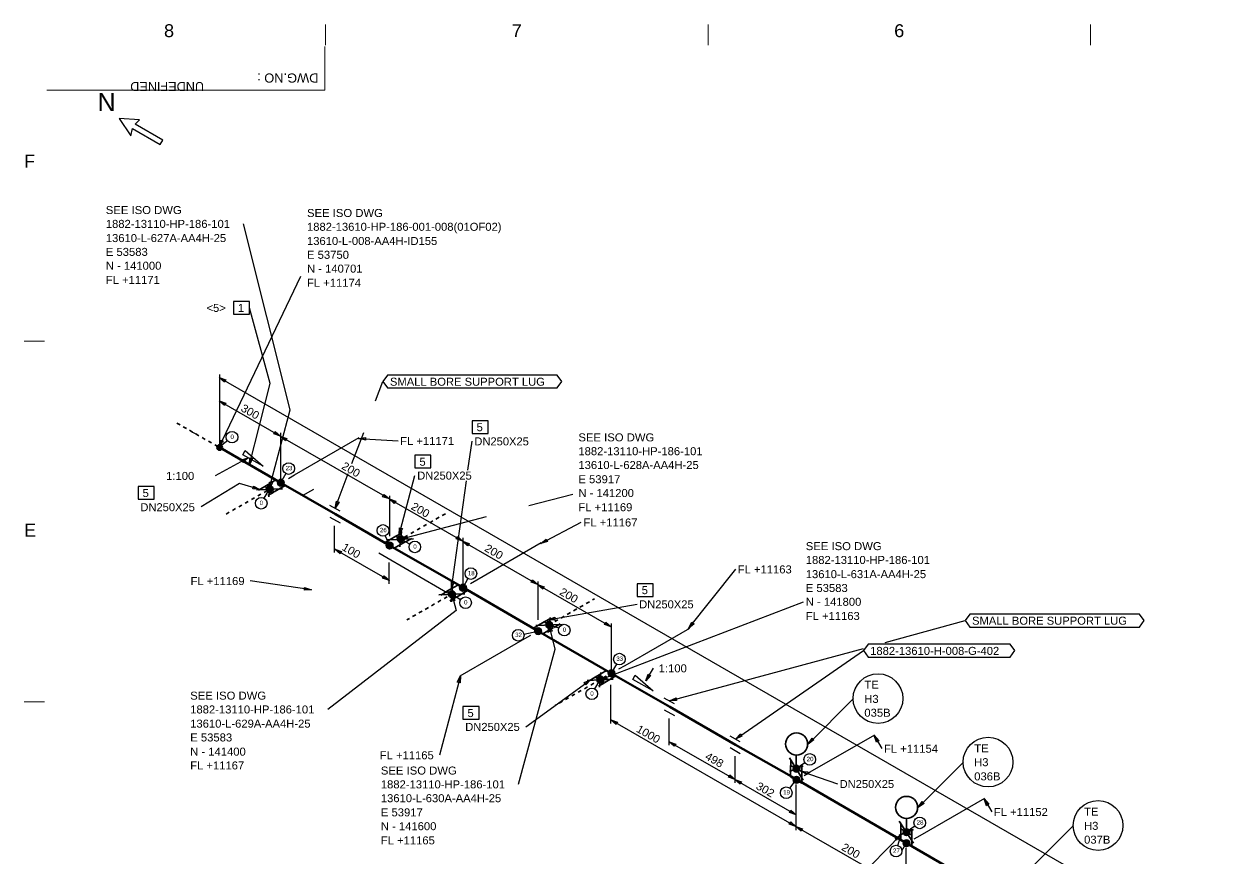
# Model space of a CAD drawing. Header units: inches. Extents: x 18 to 823, y 11 to 584.
# Drawn here: x 18.8 to 349.5, y 353.4 to 582.9 of the extents above; entities that cross this region are included whole.
import ezdxf
from ezdxf.enums import TextEntityAlignment as Align

# ---------------------------------------------------------------- set-up
doc = ezdxf.new("R2010")
doc.units = ezdxf.units.IN
doc.header["$MEASUREMENT"] = 0
for name, color, linetype in [('AD1', 7, 'Continuous'), ('AD2', 7, 'Continuous'), ('BG 0 -1', 7, 'Continuous'), ('DIMLINES', 7, 'Continuous'), ('DIMTEXT', 7, 'Continuous'), ('FITTINGS', 7, 'Continuous'), ('FRAME', 7, 'Continuous'), ('ISOTEXT', 7, 'Continuous'), ('PIPE', 7, 'Continuous'), ('WELDS', 7, 'Continuous')]:
    doc.layers.add(name, color=color, linetype=linetype)
doc.styles.add('Arial', font='arial.ttf')

msp = doc.modelspace()

# ---------------------------------------------------------------- linework, layer by layer
at = {"layer": 'AD1', "color": 4, "linetype": 'Continuous', "lineweight": 30}
for p, q in [((72.44, 485.72), (74.28, 485.08)), ((73.88, 484.44), (72.44, 485.72)), ((72.44, 479.32), (74.28, 478.68)), ((73.88, 478.04), (72.44, 479.32)), ((89.24, 469.64), (91.08, 469)), ((90.68, 468.36), (89.24, 469.64)), ((119.16, 452.36), (121, 451.72)), ((120.6, 451.08), (119.16, 452.36)), ((139.32, 440.76), (141.16, 440.12)), ((140.76, 439.48), (139.32, 440.76)), ((104.28, 438.6), (106.12, 437.96)), ((105.72, 437.32), (104.28, 438.6)), ((159.96, 428.84), (161.8, 428.2)), ((161.4, 427.56), (159.96, 428.84)), ((180.12, 391.64), (181.96, 391)), ((181.56, 390.36), (180.12, 391.64)), ((196.12, 385.64), (197.96, 385)), ((197.56, 384.36), (196.12, 385.64)), ((214.2, 375.24), (216.04, 374.6)), ((215.64, 373.96), (214.2, 375.24)), ((231, 362.36), (232.84, 361.72)), ((232.44, 361.08), (231, 362.36))]:
    msp.add_line(p, q, dxfattribs=at)
at = {"layer": 'AD2', "color": 4, "linetype": 'Continuous', "lineweight": 30}
for p, q in [((89.32, 469.64), (87.48, 470.28)), ((87.88, 470.92), (89.32, 469.64)), ((119.24, 452.36), (117.4, 453)), ((117.8, 453.64), (119.24, 452.36)), ((139.4, 440.76), (137.56, 441.4)), ((137.96, 442.04), (139.4, 440.76)), ((119.24, 429.96), (117.4, 430.6)), ((117.8, 431.24), (119.24, 429.96)), ((158.6, 430.12), (160.04, 428.84)), ((160.04, 428.84), (158.2, 429.48)), ((180.2, 417.24), (178.36, 417.88)), ((178.76, 418.52), (180.2, 417.24)), ((214.28, 375.24), (212.44, 375.88)), ((212.84, 376.52), (214.28, 375.24)), ((231.08, 365.56), (229.24, 366.2)), ((229.64, 366.84), (231.08, 365.56)), ((231, 362.36), (229.16, 363)), ((229.56, 363.64), (231, 362.36))]:
    msp.add_line(p, q, dxfattribs=at)
at = {"layer": 'BG 0 -1', "color": 7, "linetype": 'Continuous', "lineweight": 9}
for p, q in [((101.7, 577.17), (101.7, 582.83)), ((206.83, 577.17), (206.83, 582.83)), ((311.95, 577.17), (311.95, 582.83)), ((101.53, 564.78), (101.53, 576.75)), ((101.53, 564.78), (25.11, 564.78)), ((24.49, 495.71), (18.83, 495.71)), ((24.49, 396.57), (18.83, 396.57))]:
    msp.add_line(p, q, dxfattribs=at)
at = {"layer": 'DIMLINES', "color": 7, "linetype": 'Continuous', "lineweight": 30}
for p, q in [((72.52, 486.6), (72.52, 467.64)), ((74.28, 485.08), (73.88, 484.44)), ((74.28, 478.68), (73.88, 478.04)), ((64.68, 471), (66.28, 470.12)), ((87.48, 470.28), (87.88, 470.92)), ((89.32, 470.52), (89.32, 457.96)), ((91.08, 469), (90.68, 468.36)), ((93.16, 459), (110.92, 469.24)), ((91.48, 458.04), (93.16, 459)), ((95.32, 453.32), (98.44, 455.08)), ((117.4, 453), (117.8, 453.64)), ((119.24, 453.24), (119.24, 442.12)), ((121, 451.72), (120.6, 451.08)), ((104.2, 437.64), (104.2, 445)), ((113.88, 442.6), (112.28, 443.48)), ((137.56, 441.4), (137.96, 442.04)), ((139.4, 441.64), (139.4, 429.08)), ((141.16, 440.12), (140.76, 439.48)), ((143.24, 430.12), (161, 440.36)), ((106.12, 437.96), (105.72, 437.32)), ((116.36, 437.56), (135.24, 426.6)), ((119.16, 429), (119.16, 434.92)), ((117.4, 430.6), (117.8, 431.24)), ((141.56, 429.16), (143.24, 430.12)), ((158.2, 429.48), (158.6, 430.12)), ((160.04, 429.72), (160.04, 419.16)), ((161.8, 428.2), (161.4, 427.56)), ((178.36, 417.88), (178.76, 418.52)), ((180.2, 418.12), (180.2, 405.56)), ((184.04, 406.6), (201.8, 416.84)), ((156.36, 413.88), (138.6, 403.64)), ((158.04, 414.84), (156.36, 413.88)), ((182.36, 405.64), (184.04, 406.6)), ((180.12, 390.68), (180.12, 401.24)), ((181.96, 391), (181.56, 390.36)), ((196.12, 384.68), (196.12, 392.04)), ((234.92, 377.32), (252.68, 387.56)), ((197.96, 385), (197.56, 384.36)), ((214.28, 374.28), (214.28, 381.64)), ((233.24, 376.36), (234.92, 377.32)), ((212.44, 375.88), (212.84, 376.52)), ((216.04, 374.6), (215.64, 373.96)), ((231.08, 361.32), (231.08, 373.88)), ((265.16, 359.88), (282.92, 370.12)), ((229.24, 366.2), (229.64, 366.84)), ((229.16, 363), (229.56, 363.64)), ((232.84, 361.72), (232.44, 361.08)), ((263.48, 358.92), (265.16, 359.88)), ((261.32, 343.88), (261.32, 356.44))]:
    msp.add_line(p, q, dxfattribs=at)
at = {"layer": 'DL', "color": 4, "linetype": 'Continuous', "lineweight": 30}
for p, q in [((72.44, 485.72), (523.88, 225.56)), ((72.44, 479.32), (89.32, 469.64)), ((89.24, 469.64), (119.24, 452.36)), ((119.16, 452.36), (139.4, 440.76)), ((139.32, 440.76), (160.04, 428.84)), ((104.28, 438.6), (119.24, 429.96)), ((159.96, 428.84), (180.2, 417.24)), ((180.12, 391.64), (231, 362.36)), ((196.12, 385.64), (214.28, 375.24)), ((214.2, 375.24), (231.08, 365.56)), ((231, 362.36), (261.24, 345))]:
    msp.add_line(p, q, dxfattribs=at)
at = {"layer": 'FITTINGS', "color": 2, "linetype": 'Continuous', "lineweight": 35}
for p, q in [((88, 457.6), (85, 455.8)), ((89.4, 456.8), (88, 457.6)), ((90.6, 456.1), (89.4, 456.8)), ((85, 455.8), (83.3, 454.8)), ((85, 455.8), (87.6, 454.3)), ((87.5, 454.2), (85.8, 453.3)), ((87.6, 454.3), (90.6, 456.1)), ((117.9, 440.3), (121, 442.1)), ((119.3, 439.5), (117.9, 440.3)), ((123.6, 440.6), (120.6, 438.8)), ((121, 442.1), (122.7, 443)), ((121, 442.1), (123.6, 440.6)), ((123.7, 440.6), (125.4, 441.5)), ((120.6, 438.8), (119.3, 439.5)), ((135, 426.9), (133.4, 425.9)), ((138.1, 428.7), (135, 427)), ((135, 427), (137.7, 425.4)), ((137.7, 425.4), (140.7, 427.2)), ((139.4, 427.9), (138.1, 428.7)), ((140.7, 427.2), (139.4, 427.9)), ((137.6, 425.4), (135.9, 424.4)), ((158.7, 416.8), (161.8, 418.6)), ((160.1, 416), (158.7, 416.8)), ((164.4, 417), (161.4, 415.3)), ((161.8, 418.6), (163.5, 419.5)), ((161.8, 418.6), (164.4, 417)), ((164.5, 417), (166.2, 418)), ((161.4, 415.3), (160.1, 416)), ((175.8, 403.4), (174.2, 402.4)), ((178.9, 405.2), (175.8, 403.4)), ((175.8, 403.4), (178.5, 401.9)), ((178.5, 401.9), (181.5, 403.7)), ((180.2, 404.4), (178.9, 405.2)), ((181.5, 403.7), (180.2, 404.4)), ((178.4, 401.8), (176.7, 400.9)), ((229.6, 379), (229.6, 380.7)), ((231.1, 378.2), (231.1, 382)), ((229.5, 376), (229.5, 379.1)), ((229.5, 379.1), (232.6, 377.4)), ((232.6, 377.4), (232.6, 379)), ((232.6, 377.4), (232.6, 374.2)), ((231.1, 375.1), (229.5, 376)), ((232.6, 374.2), (231.1, 375.1)), ((261.4, 360.7), (261.4, 364.6)), ((259.8, 361.6), (259.8, 363.3)), ((259.8, 358.6), (259.8, 361.7)), ((259.8, 361.7), (262.9, 359.9)), ((262.9, 359.9), (262.9, 361.6)), ((261.4, 357.7), (259.8, 358.6)), ((262.9, 356.8), (261.4, 357.7)), ((262.9, 359.9), (262.9, 356.8))]:
    msp.add_line(p, q, dxfattribs=at)
at = {"layer": 'FITTINGS', "color": 7, "linetype": 'Continuous', "lineweight": 35}
for centre in [(231.16, 385), (261.4, 367.56)]:
    msp.add_circle(centre, 3.04, dxfattribs=at)
at = {"layer": 'FRAME', "color": 2, "linetype": 'Continuous', "lineweight": 30}
for p, q in [((45, 557), (48.2, 552.2)), ((50.6, 556.6), (45, 557)), ((49.4, 555.4), (50.6, 556.6)), ((48.2, 552.2), (48.6, 554.2)), ((48.6, 554.2), (56.2, 549.8)), ((57, 551), (49.4, 555.4)), ((56.2, 549.8), (57, 551)), ((79, 464.52), (79.64, 465.72)), ((84.52, 461.4), (79, 464.52)), ((79.64, 465.72), (84.52, 461.4)), ((186.2, 402.76), (186.84, 403.96)), ((186.84, 403.96), (191.72, 399.64)), ((191.72, 399.64), (186.2, 402.76))]:
    msp.add_line(p, q, dxfattribs=at)
at = {"layer": 'ISOTEXT', "color": 7, "linetype": 'Continuous', "lineweight": 30}
for p, q in [((91.96, 476.84), (79.16, 528.04)), ((72.44, 466.6), (94.92, 513.64)), ((80.76, 506.68), (76.36, 506.68)), ((76.36, 506.68), (76.36, 503.16)), ((80.76, 503.16), (80.76, 506.68)), ((76.36, 503.16), (80.76, 503.16)), ((86.44, 484.12), (80.84, 504.92)), ((118.76, 486.44), (117.48, 484.68)), ((165.4, 486.44), (118.76, 486.44)), ((166.68, 484.68), (165.4, 486.44)), ((80.84, 461.72), (86.44, 484.12)), ((115.4, 479.32), (117.48, 484.68)), ((117.48, 484.68), (118.76, 482.92)), ((118.76, 482.92), (165.4, 482.92)), ((165.4, 482.92), (166.68, 484.68)), ((86.2, 455.08), (91.96, 476.84)), ((146.36, 473.88), (141.96, 473.88)), ((141.96, 473.88), (141.96, 470.36)), ((146.36, 470.36), (146.36, 473.88)), ((108.92, 462.12), (112.2, 470.68)), ((141.96, 470.36), (146.36, 470.36)), ((72.44, 466.6), (72.92, 468.52)), ((72.52, 466.52), (73.56, 468.44)), ((72.92, 468.52), (73.64, 468.12)), ((110.76, 469), (112.68, 469.24)), ((112.68, 468.52), (110.76, 469)), ((110.76, 469), (121.64, 468.36)), ((112.68, 469.24), (112.68, 468.52)), ((140.84, 460.28), (141.96, 468.28)), ((80.44, 463.72), (71.32, 458.76)), ((78.6, 463.16), (80.44, 463.72)), ((78.92, 462.44), (78.6, 463.16)), ((80.44, 463.72), (78.92, 462.44)), ((80.84, 461.72), (80.92, 463.64)), ((81.64, 463.48), (80.84, 461.72)), ((80.92, 463.64), (81.64, 463.48)), ((130.68, 464.44), (126.28, 464.44)), ((126.28, 464.44), (126.28, 460.92)), ((130.68, 460.92), (130.68, 464.44)), ((126.28, 460.92), (130.68, 460.92)), ((78.04, 456.6), (67.48, 450.2)), ((83.64, 455), (78.04, 456.6)), ((86.2, 455.08), (86.28, 457)), ((87.08, 456.84), (86.2, 455.08)), ((86.28, 457), (87.08, 456.84)), ((104.36, 449.8), (107.96, 459.4)), ((121.96, 442.52), (126.28, 458.84)), ((136.36, 427.64), (140.44, 457.4)), ((54.6, 455.8), (50.2, 455.8)), ((50.2, 455.8), (50.2, 452.28)), ((54.6, 452.28), (54.6, 455.8)), ((81.72, 455.16), (81.88, 455.88)), ((83.64, 455), (81.72, 455.16)), ((81.88, 455.88), (83.64, 455)), ((157.56, 450.6), (169.64, 453.72)), ((50.2, 452.28), (54.6, 452.28)), ((104.36, 449.8), (104.68, 451.72)), ((105.4, 451.48), (104.36, 449.8)), ((104.68, 451.72), (105.4, 451.48)), ((122.2, 441.32), (145.96, 447.56)), ((121.96, 442.52), (122.04, 444.44)), ((122.84, 444.28), (121.96, 442.52)), ((122.04, 444.44), (122.84, 444.28)), ((160.84, 440.12), (171.96, 445.96)), ((122.2, 441.32), (123.96, 442.2)), ((124.12, 441.4), (122.2, 441.32)), ((123.96, 442.2), (124.12, 441.4)), ((160.84, 440.12), (162.36, 441.32)), ((162.68, 440.68), (160.84, 440.12)), ((162.36, 441.32), (162.68, 440.68)), ((97.8, 427.4), (81, 429.88)), ((201.48, 416.76), (214.44, 433.08)), ((95.88, 427.32), (95.96, 428.04)), ((97.8, 427.4), (95.88, 427.32)), ((95.96, 428.04), (97.8, 427.4)), ((136.36, 427.64), (136.28, 429.56)), ((136.28, 429.56), (137, 429.48)), ((137, 429.48), (136.36, 427.64)), ((191.72, 429.08), (187.32, 429.08)), ((187.32, 429.08), (187.32, 425.56)), ((191.72, 425.56), (191.72, 429.08)), ((136.44, 426.2), (137.56, 421.72)), ((136.44, 426.2), (137.24, 424.44)), ((136.52, 424.28), (136.44, 426.2)), ((137.24, 424.44), (136.52, 424.28)), ((162.84, 419.16), (187.32, 423.48)), ((177.08, 402.68), (233.08, 424.12)), ((187.32, 425.56), (191.72, 425.56)), ((137.56, 421.72), (102.36, 394.52)), ((278.84, 420.68), (277.56, 418.92)), ((325.48, 420.68), (278.84, 420.68)), ((326.76, 418.92), (325.48, 420.68)), ((162.84, 419.16), (164.68, 419.88)), ((164.76, 419.08), (162.84, 419.16)), ((163.16, 417.8), (163.96, 416.04)), ((163.24, 415.88), (163.16, 417.8)), ((164.84, 411.08), (163.16, 417.8)), ((164.68, 419.88), (164.76, 419.08)), ((201.48, 416.76), (202.36, 418.52)), ((203, 418.04), (201.48, 416.76)), ((202.36, 418.52), (203, 418.04)), ((255.56, 412.92), (277.56, 418.92)), ((277.56, 418.92), (278.84, 417.16)), ((278.84, 417.16), (325.48, 417.16)), ((325.48, 417.16), (326.76, 418.92)), ((163.96, 416.04), (163.24, 415.88)), ((154.76, 373.96), (164.84, 411.08)), ((196.28, 396.84), (249.56, 411.24)), ((214.36, 386.36), (249.56, 410.68)), ((250.84, 412.44), (249.56, 410.68)), ((249.56, 410.68), (250.84, 408.92)), ((289.88, 412.44), (250.84, 412.44)), ((291.16, 410.68), (289.88, 412.44)), ((289.88, 408.92), (291.16, 410.68)), ((250.84, 408.92), (289.88, 408.92)), ((138.76, 403.72), (133, 381.96)), ((137.88, 401.96), (138.76, 403.72)), ((138.76, 403.72), (138.68, 401.8)), ((177.08, 402.68), (178.76, 403.72)), ((178.76, 403.72), (179, 403)), ((189.72, 402.36), (191.8, 405.88)), ((189.72, 402.36), (190.36, 404.2)), ((191, 403.8), (189.72, 402.36)), ((190.36, 404.2), (191, 403.8)), ((138.68, 401.8), (137.88, 401.96)), ((156.76, 389.72), (174.52, 402.68)), ((172.76, 401.88), (174.52, 402.68)), ((173.24, 401.24), (172.76, 401.88)), ((174.52, 402.68), (173.24, 401.24)), ((179, 403), (177.08, 402.68)), ((196.28, 396.84), (198.04, 397.72)), ((198.2, 397), (196.28, 396.84)), ((198.04, 397.72), (198.2, 397)), ((234.36, 385), (246.84, 397.48)), ((143.88, 395.32), (139.48, 395.32)), ((139.48, 395.32), (139.48, 391.8)), ((143.88, 391.8), (143.88, 395.32)), ((139.48, 391.8), (143.88, 391.8)), ((214.36, 386.36), (215.72, 387.8)), ((216.12, 387.16), (214.36, 386.36)), ((215.72, 387.8), (216.12, 387.16)), ((252.52, 387.32), (254.6, 383.8)), ((252.52, 387.32), (253.8, 385.88)), ((253.16, 385.48), (252.52, 387.32)), ((234.36, 385), (235.48, 386.6)), ((235.96, 386.12), (234.36, 385)), ((235.48, 386.6), (235.96, 386.12)), ((253.8, 385.88), (253.16, 385.48)), ((232.36, 377.56), (242.44, 374.04)), ((232.36, 377.56), (234.28, 377.32)), ((234.04, 376.6), (232.36, 377.56)), ((234.28, 377.32), (234.04, 376.6)), ((264.6, 367.56), (277.08, 380.04)), ((264.6, 367.56), (265.72, 369.16)), ((266.2, 368.68), (264.6, 367.56)), ((265.72, 369.16), (266.2, 368.68)), ((282.76, 369.88), (284.84, 366.36)), ((282.76, 369.88), (284.04, 368.44)), ((283.4, 368.04), (282.76, 369.88)), ((284.04, 368.44), (283.4, 368.04)), ((294.84, 350.12), (307.32, 362.6)), ((247.72, 347.64), (259.88, 360.12)), ((258.28, 359), (259.88, 360.12)), ((258.84, 358.52), (258.28, 359)), ((260.12, 355.64), (261.32, 357.72))]:
    msp.add_line(p, q, dxfattribs=at)
at = {"layer": 'ISOTEXT', "color": 2, "linetype": 'Continuous', "lineweight": 30}
for centre in [(253.56, 397.48), (283.8, 380.04), (314.04, 362.6)]:
    msp.add_circle(centre, 6.84, dxfattribs=at)
at = {"layer": 'PIPE', "color": 2, "linetype": 'Continuous', "lineweight": 35}
for p, q in [((61.7, 472.74), (60.84, 473.24)), ((63.44, 471.75), (62.57, 472.24)), ((65.17, 470.75), (64.31, 471.25)), ((66.91, 469.76), (66.04, 470.25)), ((68.65, 468.76), (67.78, 469.26)), ((70.38, 467.77), (69.51, 468.27)), ((72.12, 466.78), (71.25, 467.27)), ((83.93, 453.69), (83.06, 453.19)), ((85.67, 454.68), (84.8, 454.18)), ((76.99, 449.71), (76.12, 449.21)), ((78.72, 450.7), (77.86, 450.21)), ((80.46, 451.7), (79.59, 451.2)), ((82.2, 452.69), (81.33, 452.2)), ((75.25, 448.72), (74.39, 448.22)), ((132.06, 446.83), (132.93, 447.33)), ((133.8, 447.83), (134.66, 448.32)), ((125.12, 442.86), (125.99, 443.35)), ((126.86, 443.85), (127.72, 444.35)), ((128.59, 444.85), (129.46, 445.34)), ((130.33, 445.84), (131.19, 446.33)), ((123.38, 441.86), (124.25, 442.36)), ((131.69, 423.51), (130.83, 423.01)), ((133.43, 424.5), (132.56, 424)), ((135.17, 425.49), (134.3, 425)), ((136.4, 426.2), (136.03, 425.99)), ((173.36, 423.62), (174.23, 424.12)), ((175.1, 424.61), (175.6, 424.9)), ((126.49, 420.52), (125.62, 420.03)), ((128.22, 421.52), (127.36, 421.02)), ((129.96, 422.51), (129.09, 422.01)), ((166.42, 419.64), (167.29, 420.14)), ((168.16, 420.64), (169.02, 421.13)), ((169.89, 421.63), (170.76, 422.13)), ((171.63, 422.63), (172.5, 423.12)), ((124.75, 419.53), (124, 419.1)), ((163.2, 417.8), (163.82, 418.15)), ((164.69, 418.65), (165.55, 419.15)), ((173.73, 400.71), (172.86, 400.21)), ((175.46, 401.71), (174.6, 401.21)), ((177.2, 402.7), (176.33, 402.2)), ((168.52, 397.73), (167.65, 397.23)), ((170.26, 398.73), (169.39, 398.23)), ((171.99, 399.72), (171.12, 399.22)), ((165.05, 395.74), (164.8, 395.6)), ((166.79, 396.74), (165.92, 396.24))]:
    msp.add_line(p, q, dxfattribs=at)
at = {"layer": 'PIPE', "color": 3, "linetype": 'Continuous', "lineweight": 50}
for p, q in [((89.4, 456.8), (72.6, 466.5)), ((104.4, 448.2), (89.4, 456.8)), ((119.3, 439.6), (104.4, 448.2)), ((139.5, 428), (119.3, 439.6)), ((160.1, 416), (139.5, 428)), ((180.3, 404.4), (160.1, 416)), ((196.3, 395.2), (180.3, 404.4)), ((214.4, 384.8), (196.3, 395.2)), ((231.2, 375.2), (214.4, 384.8)), ((261.4, 357.7), (231.2, 375.2)), ((291.6, 340.3), (261.4, 357.7))]:
    msp.add_line(p, q, dxfattribs=at)
at = {"layer": 'PIPE', "color": 3, "linetype": 'Continuous', "lineweight": 35}
msp.add_line((122.4, 441.3), (122.52, 441.37), dxfattribs=at)
at = {"layer": 'WDC', "color": 4, "linetype": 'Continuous', "lineweight": 30}
for centre in [(75.99, 469.36), (91.56, 460.74), (84.01, 451.19), (117.49, 443.71), (126.24, 439.18), (141.64, 431.86), (140.19, 423.84), (167.32, 416.31), (154.66, 414.89), (182.47, 408.33), (174.89, 398.79), (234.78, 380.76), (228.33, 371.6), (265.02, 363.32), (258.52, 355.56)]:
    msp.add_circle(centre, 1.6, dxfattribs=at)
at = {"layer": 'WELDS', "color": 7, "linetype": 'Continuous', "lineweight": 35}
for p, q in [((86.6, 457.1), (86.1, 453)), ((89.9, 455.2), (82.7, 454.9)), ((122.1, 439.2), (122.6, 443.4)), ((118.7, 441.1), (125.9, 441.4)), ((136.6, 428.2), (136.2, 424.1)), ((140, 426.3), (132.8, 426)), ((159.5, 417.6), (166.7, 417.9)), ((162.9, 415.7), (163.4, 419.8)), ((177.4, 404.7), (177, 400.6)), ((180.8, 402.8), (173.6, 402.5)), ((233, 375.1), (229.2, 381.2)), ((229.2, 377.4), (233, 379)), ((263.3, 357.7), (259.4, 363.8)), ((259.4, 359.9), (263.3, 361.5))]:
    msp.add_line(p, q, dxfattribs=at)
at = {"layer": 'WELDS', "color": 7, "linetype": 'Continuous', "lineweight": 25}
for p, q in [((105.7, 449), (102.9, 450.6)), ((102.9, 447.4), (105.7, 445.8)), ((197.6, 396), (194.8, 397.6)), ((194.8, 394.4), (197.6, 392.8)), ((215.7, 385.6), (212.9, 387.2)), ((212.9, 384), (215.7, 382.4))]:
    msp.add_line(p, q, dxfattribs=at)
at = {"layer": 'WELDS', "color": 6, "linetype": 'Continuous', "lineweight": 35}
for centre, radius in [((72.6, 466.52), 0.76), ((72.6, 466.52), 0.76), ((89.4, 456.84), 0.92), ((89.4, 456.84), 0.92), ((86.36, 455.08), 0.92), ((86.36, 455.08), 0.92), ((119.32, 439.56), 0.92), ((119.32, 439.56), 0.92), ((122.36, 441.32), 0.92), ((122.36, 441.32), 0.92), ((136.44, 426.2), 0.92), ((136.44, 426.2), 0.92), ((139.48, 427.96), 0.92), ((139.48, 427.96), 0.92), ((160.12, 416.04), 0.92), ((160.12, 416.04), 0.92), ((163.16, 417.8), 0.92), ((163.16, 417.8), 0.92), ((177.24, 402.68), 0.92), ((177.24, 402.68), 0.92), ((180.28, 404.44), 0.92), ((180.28, 404.44), 0.92), ((231.16, 378.2), 0.92), ((231.16, 378.2), 0.92), ((231.16, 375.16), 0.92), ((231.16, 375.16), 0.92), ((261.4, 360.76), 0.92), ((261.4, 360.76), 0.92), ((261.4, 357.72), 0.92), ((261.4, 357.72), 0.92)]:
    msp.add_circle(centre, radius, dxfattribs=at)
at = {"layer": 'WELDS', "color": 6}
for centre, radius in [((72.6, 466.52), 0.56), ((72.6, 466.52), 0.56), ((72.6, 466.52), 0.56), ((72.6, 466.52), 0.56), ((72.6, 466.52), 0.36), ((72.6, 466.52), 0.36), ((72.6, 466.52), 0.36), ((72.6, 466.52), 0.36), ((72.6, 466.52), 0.36), ((72.6, 466.52), 0.36), ((72.6, 466.52), 0.36), ((72.6, 466.52), 0.36), ((72.6, 466.52), 0.36), ((72.6, 466.52), 0.36), ((72.6, 466.52), 0.16), ((72.6, 466.52), 0.16), ((72.6, 466.52), 0.16), ((72.6, 466.52), 0.16), ((72.6, 466.52), 0.16), ((72.6, 466.52), 0.16), ((72.6, 466.52), 0.16), ((72.6, 466.52), 0.16), ((72.6, 466.52), 0.16), ((72.6, 466.52), 0.16), ((89.4, 456.84), 0.72), ((89.4, 456.84), 0.72), ((89.4, 456.84), 0.72), ((89.4, 456.84), 0.72), ((89.4, 456.84), 0.52), ((89.4, 456.84), 0.52), ((89.4, 456.84), 0.52), ((89.4, 456.84), 0.52), ((89.4, 456.84), 0.52), ((89.4, 456.84), 0.52), ((89.4, 456.84), 0.52), ((89.4, 456.84), 0.52), ((89.4, 456.84), 0.52), ((89.4, 456.84), 0.52), ((89.4, 456.84), 0.32), ((89.4, 456.84), 0.32), ((89.4, 456.84), 0.32), ((89.4, 456.84), 0.32), ((89.4, 456.84), 0.32), ((89.4, 456.84), 0.32), ((89.4, 456.84), 0.32), ((89.4, 456.84), 0.32), ((89.4, 456.84), 0.32), ((89.4, 456.84), 0.32), ((89.4, 456.84), 0.32), ((89.4, 456.84), 0.32), ((89.4, 456.84), 0.32), ((89.4, 456.84), 0.32), ((89.4, 456.84), 0.32), ((89.4, 456.84), 0.32), ((89.4, 456.84), 0.32), ((89.4, 456.84), 0.32), ((89.4, 456.84), 0.32), ((89.4, 456.84), 0.32), ((89.4, 456.84), 0.32), ((89.4, 456.84), 0.32), ((89.4, 456.84), 0.32), ((89.4, 456.84), 0.32), ((89.4, 456.84), 0.12), ((89.4, 456.84), 0.12), ((89.4, 456.84), 0.12), ((89.4, 456.84), 0.12), ((89.4, 456.84), 0.12), ((89.4, 456.84), 0.12), ((89.4, 456.84), 0.12), ((89.4, 456.84), 0.12), ((89.4, 456.84), 0.12), ((89.4, 456.84), 0.12), ((89.4, 456.84), 0.12), ((89.4, 456.84), 0.12), ((89.4, 456.84), 0.12), ((89.4, 456.84), 0.12), ((89.4, 456.84), 0.12), ((89.4, 456.84), 0.12), ((89.4, 456.84), 0.12), ((89.4, 456.84), 0.12), ((89.4, 456.84), 0.12), ((89.4, 456.84), 0.12), ((89.4, 456.84), 0.12), ((89.4, 456.84), 0.12), ((89.4, 456.84), 0.12), ((89.4, 456.84), 0.12), ((86.36, 455.08), 0.72), ((86.36, 455.08), 0.72), ((86.36, 455.08), 0.72), ((86.36, 455.08), 0.72), ((86.36, 455.08), 0.52), ((86.36, 455.08), 0.52), ((86.36, 455.08), 0.52), ((86.36, 455.08), 0.52), ((86.36, 455.08), 0.52), ((86.36, 455.08), 0.52), ((86.36, 455.08), 0.52), ((86.36, 455.08), 0.52), ((86.36, 455.08), 0.52), ((86.36, 455.08), 0.52), ((86.36, 455.08), 0.32), ((86.36, 455.08), 0.32), ((86.36, 455.08), 0.32), ((86.36, 455.08), 0.32), ((86.36, 455.08), 0.32), ((86.36, 455.08), 0.32), ((86.36, 455.08), 0.32), ((86.36, 455.08), 0.32), ((86.36, 455.08), 0.32), ((86.36, 455.08), 0.32), ((86.36, 455.08), 0.32), ((86.36, 455.08), 0.32), ((86.36, 455.08), 0.32), ((86.36, 455.08), 0.32), ((86.36, 455.08), 0.32), ((86.36, 455.08), 0.32), ((86.36, 455.08), 0.32), ((86.36, 455.08), 0.32), ((86.36, 455.08), 0.32), ((86.36, 455.08), 0.32), ((86.36, 455.08), 0.32), ((86.36, 455.08), 0.32), ((86.36, 455.08), 0.32), ((86.36, 455.08), 0.32), ((86.36, 455.08), 0.12), ((86.36, 455.08), 0.12), ((86.36, 455.08), 0.12), ((86.36, 455.08), 0.12), ((86.36, 455.08), 0.12), ((86.36, 455.08), 0.12), ((86.36, 455.08), 0.12), ((86.36, 455.08), 0.12), ((86.36, 455.08), 0.12), ((86.36, 455.08), 0.12), ((86.36, 455.08), 0.12), ((86.36, 455.08), 0.12), ((86.36, 455.08), 0.12), ((86.36, 455.08), 0.12), ((86.36, 455.08), 0.12), ((86.36, 455.08), 0.12), ((86.36, 455.08), 0.12), ((86.36, 455.08), 0.12), ((86.36, 455.08), 0.12), ((86.36, 455.08), 0.12), ((86.36, 455.08), 0.12), ((86.36, 455.08), 0.12), ((86.36, 455.08), 0.12), ((86.36, 455.08), 0.12), ((119.32, 439.56), 0.72), ((119.32, 439.56), 0.72), ((119.32, 439.56), 0.72), ((119.32, 439.56), 0.72), ((119.32, 439.56), 0.52), ((119.32, 439.56), 0.52), ((119.32, 439.56), 0.52), ((119.32, 439.56), 0.52), ((119.32, 439.56), 0.52), ((119.32, 439.56), 0.52), ((119.32, 439.56), 0.52), ((119.32, 439.56), 0.52), ((119.32, 439.56), 0.52), ((119.32, 439.56), 0.52), ((119.32, 439.56), 0.32), ((119.32, 439.56), 0.32), ((119.32, 439.56), 0.32), ((119.32, 439.56), 0.32), ((119.32, 439.56), 0.32), ((119.32, 439.56), 0.32), ((119.32, 439.56), 0.32), ((119.32, 439.56), 0.32), ((119.32, 439.56), 0.32), ((119.32, 439.56), 0.32), ((119.32, 439.56), 0.32), ((119.32, 439.56), 0.32), ((119.32, 439.56), 0.32), ((119.32, 439.56), 0.32), ((119.32, 439.56), 0.32), ((119.32, 439.56), 0.32), ((119.32, 439.56), 0.32), ((119.32, 439.56), 0.32), ((119.32, 439.56), 0.32), ((119.32, 439.56), 0.32), ((119.32, 439.56), 0.32), ((119.32, 439.56), 0.32), ((119.32, 439.56), 0.32), ((119.32, 439.56), 0.32), ((122.36, 441.32), 0.72), ((122.36, 441.32), 0.72), ((122.36, 441.32), 0.72), ((122.36, 441.32), 0.72), ((122.36, 441.32), 0.52), ((122.36, 441.32), 0.52), ((122.36, 441.32), 0.52), ((122.36, 441.32), 0.52), ((122.36, 441.32), 0.52), ((122.36, 441.32), 0.52), ((122.36, 441.32), 0.52), ((122.36, 441.32), 0.52), ((122.36, 441.32), 0.52), ((122.36, 441.32), 0.52), ((122.36, 441.32), 0.32), ((122.36, 441.32), 0.32), ((122.36, 441.32), 0.32), ((122.36, 441.32), 0.32), ((122.36, 441.32), 0.32), ((122.36, 441.32), 0.32), ((122.36, 441.32), 0.32), ((122.36, 441.32), 0.32), ((122.36, 441.32), 0.32), ((122.36, 441.32), 0.32), ((122.36, 441.32), 0.32), ((122.36, 441.32), 0.32), ((122.36, 441.32), 0.32), ((122.36, 441.32), 0.32), ((122.36, 441.32), 0.32), ((122.36, 441.32), 0.32), ((122.36, 441.32), 0.32), ((122.36, 441.32), 0.32), ((122.36, 441.32), 0.32), ((122.36, 441.32), 0.32), ((122.36, 441.32), 0.32), ((122.36, 441.32), 0.32), ((122.36, 441.32), 0.32), ((122.36, 441.32), 0.32), ((122.36, 441.32), 0.12), ((122.36, 441.32), 0.12), ((122.36, 441.32), 0.12), ((122.36, 441.32), 0.12), ((122.36, 441.32), 0.12), ((122.36, 441.32), 0.12), ((122.36, 441.32), 0.12), ((122.36, 441.32), 0.12), ((122.36, 441.32), 0.12), ((122.36, 441.32), 0.12), ((122.36, 441.32), 0.12), ((122.36, 441.32), 0.12), ((122.36, 441.32), 0.12), ((122.36, 441.32), 0.12), ((122.36, 441.32), 0.12), ((122.36, 441.32), 0.12), ((122.36, 441.32), 0.12), ((122.36, 441.32), 0.12), ((122.36, 441.32), 0.12), ((122.36, 441.32), 0.12), ((122.36, 441.32), 0.12), ((122.36, 441.32), 0.12), ((122.36, 441.32), 0.12), ((122.36, 441.32), 0.12), ((119.32, 439.56), 0.12), ((119.32, 439.56), 0.12), ((119.32, 439.56), 0.12), ((119.32, 439.56), 0.12), ((119.32, 439.56), 0.12), ((119.32, 439.56), 0.12), ((119.32, 439.56), 0.12), ((119.32, 439.56), 0.12), ((119.32, 439.56), 0.12), ((119.32, 439.56), 0.12), ((119.32, 439.56), 0.12), ((119.32, 439.56), 0.12), ((119.32, 439.56), 0.12), ((119.32, 439.56), 0.12), ((119.32, 439.56), 0.12), ((119.32, 439.56), 0.12), ((119.32, 439.56), 0.12), ((119.32, 439.56), 0.12), ((119.32, 439.56), 0.12), ((119.32, 439.56), 0.12), ((119.32, 439.56), 0.12), ((119.32, 439.56), 0.12), ((119.32, 439.56), 0.12), ((119.32, 439.56), 0.12), ((136.44, 426.2), 0.72), ((136.44, 426.2), 0.72), ((136.44, 426.2), 0.72), ((136.44, 426.2), 0.72), ((136.44, 426.2), 0.52), ((136.44, 426.2), 0.52), ((136.44, 426.2), 0.52), ((136.44, 426.2), 0.52), ((136.44, 426.2), 0.52), ((136.44, 426.2), 0.52), ((136.44, 426.2), 0.52), ((136.44, 426.2), 0.52), ((136.44, 426.2), 0.52), ((136.44, 426.2), 0.52), ((139.48, 427.96), 0.72), ((139.48, 427.96), 0.72), ((139.48, 427.96), 0.72), ((139.48, 427.96), 0.72), ((139.48, 427.96), 0.52), ((139.48, 427.96), 0.52), ((139.48, 427.96), 0.52), ((139.48, 427.96), 0.52), ((139.48, 427.96), 0.52), ((139.48, 427.96), 0.52), ((139.48, 427.96), 0.52), ((139.48, 427.96), 0.52), ((139.48, 427.96), 0.52), ((139.48, 427.96), 0.52), ((139.48, 427.96), 0.32), ((139.48, 427.96), 0.32), ((139.48, 427.96), 0.32), ((139.48, 427.96), 0.32), ((139.48, 427.96), 0.32), ((139.48, 427.96), 0.32), ((139.48, 427.96), 0.32), ((139.48, 427.96), 0.32), ((139.48, 427.96), 0.32), ((139.48, 427.96), 0.32), ((139.48, 427.96), 0.32), ((139.48, 427.96), 0.32), ((139.48, 427.96), 0.32), ((139.48, 427.96), 0.32), ((139.48, 427.96), 0.32), ((139.48, 427.96), 0.32), ((139.48, 427.96), 0.32), ((139.48, 427.96), 0.32), ((139.48, 427.96), 0.32), ((139.48, 427.96), 0.32), ((139.48, 427.96), 0.32), ((139.48, 427.96), 0.32), ((139.48, 427.96), 0.32), ((139.48, 427.96), 0.32), ((139.48, 427.96), 0.12), ((139.48, 427.96), 0.12), ((139.48, 427.96), 0.12), ((139.48, 427.96), 0.12), ((139.48, 427.96), 0.12), ((139.48, 427.96), 0.12), ((139.48, 427.96), 0.12), ((139.48, 427.96), 0.12), ((139.48, 427.96), 0.12), ((139.48, 427.96), 0.12), ((139.48, 427.96), 0.12), ((139.48, 427.96), 0.12), ((139.48, 427.96), 0.12), ((139.48, 427.96), 0.12), ((139.48, 427.96), 0.12), ((139.48, 427.96), 0.12), ((139.48, 427.96), 0.12), ((139.48, 427.96), 0.12), ((139.48, 427.96), 0.12), ((139.48, 427.96), 0.12), ((139.48, 427.96), 0.12), ((139.48, 427.96), 0.12), ((139.48, 427.96), 0.12), ((139.48, 427.96), 0.12), ((136.44, 426.2), 0.32), ((136.44, 426.2), 0.32), ((136.44, 426.2), 0.32), ((136.44, 426.2), 0.32), ((136.44, 426.2), 0.32), ((136.44, 426.2), 0.32), ((136.44, 426.2), 0.32), ((136.44, 426.2), 0.32), ((136.44, 426.2), 0.32), ((136.44, 426.2), 0.32), ((136.44, 426.2), 0.32), ((136.44, 426.2), 0.32), ((136.44, 426.2), 0.32), ((136.44, 426.2), 0.32), ((136.44, 426.2), 0.32), ((136.44, 426.2), 0.32), ((136.44, 426.2), 0.32), ((136.44, 426.2), 0.32), ((136.44, 426.2), 0.32), ((136.44, 426.2), 0.32), ((136.44, 426.2), 0.32), ((136.44, 426.2), 0.32), ((136.44, 426.2), 0.32), ((136.44, 426.2), 0.32), ((136.44, 426.2), 0.12), ((136.44, 426.2), 0.12), ((136.44, 426.2), 0.12), ((136.44, 426.2), 0.12), ((136.44, 426.2), 0.12), ((136.44, 426.2), 0.12), ((136.44, 426.2), 0.12), ((136.44, 426.2), 0.12), ((136.44, 426.2), 0.12), ((136.44, 426.2), 0.12), ((136.44, 426.2), 0.12), ((136.44, 426.2), 0.12), ((136.44, 426.2), 0.12), ((136.44, 426.2), 0.12), ((136.44, 426.2), 0.12), ((136.44, 426.2), 0.12), ((136.44, 426.2), 0.12), ((136.44, 426.2), 0.12), ((136.44, 426.2), 0.12), ((136.44, 426.2), 0.12), ((136.44, 426.2), 0.12), ((136.44, 426.2), 0.12), ((136.44, 426.2), 0.12), ((136.44, 426.2), 0.12), ((160.12, 416.04), 0.72), ((160.12, 416.04), 0.72), ((160.12, 416.04), 0.72), ((160.12, 416.04), 0.72), ((163.16, 417.8), 0.72), ((163.16, 417.8), 0.72), ((163.16, 417.8), 0.72), ((163.16, 417.8), 0.72), ((163.16, 417.8), 0.52), ((163.16, 417.8), 0.52), ((163.16, 417.8), 0.52), ((163.16, 417.8), 0.52), ((163.16, 417.8), 0.52), ((163.16, 417.8), 0.52), ((163.16, 417.8), 0.52), ((163.16, 417.8), 0.52), ((163.16, 417.8), 0.52), ((163.16, 417.8), 0.52), ((163.16, 417.8), 0.32), ((163.16, 417.8), 0.32), ((163.16, 417.8), 0.32), ((163.16, 417.8), 0.32), ((163.16, 417.8), 0.32), ((163.16, 417.8), 0.32), ((163.16, 417.8), 0.32), ((163.16, 417.8), 0.32), ((163.16, 417.8), 0.32), ((163.16, 417.8), 0.32), ((163.16, 417.8), 0.32), ((163.16, 417.8), 0.32), ((163.16, 417.8), 0.32), ((163.16, 417.8), 0.32), ((163.16, 417.8), 0.32), ((163.16, 417.8), 0.32), ((163.16, 417.8), 0.32), ((163.16, 417.8), 0.32), ((163.16, 417.8), 0.32), ((163.16, 417.8), 0.32), ((163.16, 417.8), 0.32), ((163.16, 417.8), 0.32), ((163.16, 417.8), 0.32), ((163.16, 417.8), 0.32), ((163.16, 417.8), 0.12), ((163.16, 417.8), 0.12), ((163.16, 417.8), 0.12), ((163.16, 417.8), 0.12), ((163.16, 417.8), 0.12), ((163.16, 417.8), 0.12), ((163.16, 417.8), 0.12), ((163.16, 417.8), 0.12), ((163.16, 417.8), 0.12), ((163.16, 417.8), 0.12), ((163.16, 417.8), 0.12), ((163.16, 417.8), 0.12), ((163.16, 417.8), 0.12), ((163.16, 417.8), 0.12), ((163.16, 417.8), 0.12), ((163.16, 417.8), 0.12), ((163.16, 417.8), 0.12), ((163.16, 417.8), 0.12), ((163.16, 417.8), 0.12), ((163.16, 417.8), 0.12), ((163.16, 417.8), 0.12), ((163.16, 417.8), 0.12), ((163.16, 417.8), 0.12), ((163.16, 417.8), 0.12), ((160.12, 416.04), 0.52), ((160.12, 416.04), 0.52), ((160.12, 416.04), 0.52), ((160.12, 416.04), 0.52), ((160.12, 416.04), 0.52), ((160.12, 416.04), 0.52), ((160.12, 416.04), 0.52), ((160.12, 416.04), 0.52), ((160.12, 416.04), 0.52), ((160.12, 416.04), 0.52), ((160.12, 416.04), 0.32), ((160.12, 416.04), 0.32), ((160.12, 416.04), 0.32), ((160.12, 416.04), 0.32), ((160.12, 416.04), 0.32), ((160.12, 416.04), 0.32), ((160.12, 416.04), 0.32), ((160.12, 416.04), 0.32), ((160.12, 416.04), 0.32), ((160.12, 416.04), 0.32), ((160.12, 416.04), 0.32), ((160.12, 416.04), 0.32), ((160.12, 416.04), 0.32), ((160.12, 416.04), 0.32), ((160.12, 416.04), 0.32), ((160.12, 416.04), 0.32), ((160.12, 416.04), 0.32), ((160.12, 416.04), 0.32), ((160.12, 416.04), 0.32), ((160.12, 416.04), 0.32), ((160.12, 416.04), 0.32), ((160.12, 416.04), 0.32), ((160.12, 416.04), 0.32), ((160.12, 416.04), 0.32), ((160.12, 416.04), 0.12), ((160.12, 416.04), 0.12), ((160.12, 416.04), 0.12), ((160.12, 416.04), 0.12), ((160.12, 416.04), 0.12), ((160.12, 416.04), 0.12), ((160.12, 416.04), 0.12), ((160.12, 416.04), 0.12), ((160.12, 416.04), 0.12), ((160.12, 416.04), 0.12), ((160.12, 416.04), 0.12), ((160.12, 416.04), 0.12), ((160.12, 416.04), 0.12), ((160.12, 416.04), 0.12), ((160.12, 416.04), 0.12), ((160.12, 416.04), 0.12), ((160.12, 416.04), 0.12), ((160.12, 416.04), 0.12), ((160.12, 416.04), 0.12), ((160.12, 416.04), 0.12), ((160.12, 416.04), 0.12), ((160.12, 416.04), 0.12), ((160.12, 416.04), 0.12), ((160.12, 416.04), 0.12), ((177.24, 402.68), 0.72), ((177.24, 402.68), 0.72), ((177.24, 402.68), 0.72), ((177.24, 402.68), 0.72), ((180.28, 404.44), 0.72), ((180.28, 404.44), 0.72), ((180.28, 404.44), 0.72), ((180.28, 404.44), 0.72), ((180.28, 404.44), 0.52), ((180.28, 404.44), 0.52), ((180.28, 404.44), 0.52), ((180.28, 404.44), 0.52), ((180.28, 404.44), 0.52), ((180.28, 404.44), 0.52), ((180.28, 404.44), 0.52), ((180.28, 404.44), 0.52), ((180.28, 404.44), 0.52), ((180.28, 404.44), 0.52), ((180.28, 404.44), 0.32), ((180.28, 404.44), 0.32), ((180.28, 404.44), 0.32), ((180.28, 404.44), 0.32), ((180.28, 404.44), 0.32), ((180.28, 404.44), 0.32), ((180.28, 404.44), 0.32), ((180.28, 404.44), 0.32), ((180.28, 404.44), 0.32), ((180.28, 404.44), 0.32), ((180.28, 404.44), 0.32), ((180.28, 404.44), 0.32), ((180.28, 404.44), 0.32), ((180.28, 404.44), 0.32), ((180.28, 404.44), 0.32), ((180.28, 404.44), 0.32), ((180.28, 404.44), 0.32), ((180.28, 404.44), 0.32), ((180.28, 404.44), 0.32), ((180.28, 404.44), 0.32), ((180.28, 404.44), 0.32), ((180.28, 404.44), 0.32), ((180.28, 404.44), 0.32), ((180.28, 404.44), 0.32), ((180.28, 404.44), 0.12), ((180.28, 404.44), 0.12), ((180.28, 404.44), 0.12), ((180.28, 404.44), 0.12), ((180.28, 404.44), 0.12), ((180.28, 404.44), 0.12), ((180.28, 404.44), 0.12), ((180.28, 404.44), 0.12), ((180.28, 404.44), 0.12), ((180.28, 404.44), 0.12), ((180.28, 404.44), 0.12), ((180.28, 404.44), 0.12), ((180.28, 404.44), 0.12), ((180.28, 404.44), 0.12), ((180.28, 404.44), 0.12), ((180.28, 404.44), 0.12), ((180.28, 404.44), 0.12), ((180.28, 404.44), 0.12), ((180.28, 404.44), 0.12), ((180.28, 404.44), 0.12), ((180.28, 404.44), 0.12), ((180.28, 404.44), 0.12), ((180.28, 404.44), 0.12), ((180.28, 404.44), 0.12), ((177.24, 402.68), 0.52), ((177.24, 402.68), 0.52), ((177.24, 402.68), 0.52), ((177.24, 402.68), 0.52), ((177.24, 402.68), 0.52), ((177.24, 402.68), 0.52), ((177.24, 402.68), 0.52), ((177.24, 402.68), 0.52), ((177.24, 402.68), 0.52), ((177.24, 402.68), 0.52), ((177.24, 402.68), 0.32), ((177.24, 402.68), 0.32), ((177.24, 402.68), 0.32), ((177.24, 402.68), 0.32), ((177.24, 402.68), 0.32), ((177.24, 402.68), 0.32), ((177.24, 402.68), 0.32), ((177.24, 402.68), 0.32), ((177.24, 402.68), 0.32), ((177.24, 402.68), 0.32), ((177.24, 402.68), 0.32), ((177.24, 402.68), 0.32), ((177.24, 402.68), 0.32), ((177.24, 402.68), 0.32), ((177.24, 402.68), 0.32), ((177.24, 402.68), 0.32), ((177.24, 402.68), 0.32), ((177.24, 402.68), 0.32), ((177.24, 402.68), 0.32), ((177.24, 402.68), 0.32), ((177.24, 402.68), 0.32), ((177.24, 402.68), 0.32), ((177.24, 402.68), 0.32), ((177.24, 402.68), 0.32), ((177.24, 402.68), 0.12), ((177.24, 402.68), 0.12), ((177.24, 402.68), 0.12), ((177.24, 402.68), 0.12), ((177.24, 402.68), 0.12), ((177.24, 402.68), 0.12), ((177.24, 402.68), 0.12), ((177.24, 402.68), 0.12), ((177.24, 402.68), 0.12), ((177.24, 402.68), 0.12), ((177.24, 402.68), 0.12), ((177.24, 402.68), 0.12), ((177.24, 402.68), 0.12), ((177.24, 402.68), 0.12), ((177.24, 402.68), 0.12), ((177.24, 402.68), 0.12), ((177.24, 402.68), 0.12), ((177.24, 402.68), 0.12), ((177.24, 402.68), 0.12), ((177.24, 402.68), 0.12), ((177.24, 402.68), 0.12), ((177.24, 402.68), 0.12), ((177.24, 402.68), 0.12), ((177.24, 402.68), 0.12), ((231.16, 378.2), 0.72), ((231.16, 378.2), 0.72), ((231.16, 378.2), 0.72), ((231.16, 378.2), 0.72), ((231.16, 378.2), 0.52), ((231.16, 378.2), 0.52), ((231.16, 378.2), 0.52), ((231.16, 378.2), 0.52), ((231.16, 378.2), 0.52), ((231.16, 378.2), 0.52), ((231.16, 378.2), 0.52), ((231.16, 378.2), 0.52), ((231.16, 378.2), 0.52), ((231.16, 378.2), 0.52), ((231.16, 378.2), 0.32), ((231.16, 378.2), 0.32), ((231.16, 378.2), 0.32), ((231.16, 378.2), 0.32), ((231.16, 378.2), 0.32), ((231.16, 378.2), 0.32), ((231.16, 378.2), 0.32), ((231.16, 378.2), 0.32), ((231.16, 378.2), 0.32), ((231.16, 378.2), 0.32), ((231.16, 378.2), 0.32), ((231.16, 378.2), 0.32), ((231.16, 378.2), 0.32), ((231.16, 378.2), 0.32), ((231.16, 378.2), 0.32), ((231.16, 378.2), 0.32), ((231.16, 378.2), 0.32), ((231.16, 378.2), 0.32), ((231.16, 378.2), 0.32), ((231.16, 378.2), 0.32), ((231.16, 378.2), 0.32), ((231.16, 378.2), 0.32), ((231.16, 378.2), 0.32), ((231.16, 378.2), 0.32), ((231.16, 378.2), 0.12), ((231.16, 378.2), 0.12), ((231.16, 378.2), 0.12), ((231.16, 378.2), 0.12), ((231.16, 378.2), 0.12), ((231.16, 378.2), 0.12), ((231.16, 378.2), 0.12), ((231.16, 378.2), 0.12), ((231.16, 378.2), 0.12), ((231.16, 378.2), 0.12), ((231.16, 378.2), 0.12), ((231.16, 378.2), 0.12), ((231.16, 378.2), 0.12), ((231.16, 378.2), 0.12), ((231.16, 378.2), 0.12), ((231.16, 378.2), 0.12), ((231.16, 378.2), 0.12), ((231.16, 378.2), 0.12), ((231.16, 378.2), 0.12), ((231.16, 378.2), 0.12), ((231.16, 378.2), 0.12), ((231.16, 378.2), 0.12), ((231.16, 378.2), 0.12), ((231.16, 378.2), 0.12), ((231.16, 375.16), 0.72), ((231.16, 375.16), 0.72), ((231.16, 375.16), 0.72), ((231.16, 375.16), 0.72), ((231.16, 375.16), 0.52), ((231.16, 375.16), 0.52), ((231.16, 375.16), 0.52), ((231.16, 375.16), 0.52), ((231.16, 375.16), 0.52), ((231.16, 375.16), 0.52), ((231.16, 375.16), 0.52), ((231.16, 375.16), 0.52), ((231.16, 375.16), 0.52), ((231.16, 375.16), 0.52), ((231.16, 375.16), 0.32), ((231.16, 375.16), 0.32), ((231.16, 375.16), 0.32), ((231.16, 375.16), 0.32), ((231.16, 375.16), 0.32), ((231.16, 375.16), 0.32), ((231.16, 375.16), 0.32), ((231.16, 375.16), 0.32), ((231.16, 375.16), 0.32), ((231.16, 375.16), 0.32), ((231.16, 375.16), 0.32), ((231.16, 375.16), 0.32), ((231.16, 375.16), 0.32), ((231.16, 375.16), 0.32), ((231.16, 375.16), 0.32), ((231.16, 375.16), 0.32), ((231.16, 375.16), 0.32), ((231.16, 375.16), 0.32), ((231.16, 375.16), 0.32), ((231.16, 375.16), 0.32), ((231.16, 375.16), 0.32), ((231.16, 375.16), 0.32), ((231.16, 375.16), 0.32), ((231.16, 375.16), 0.32), ((231.16, 375.16), 0.12), ((231.16, 375.16), 0.12), ((231.16, 375.16), 0.12), ((231.16, 375.16), 0.12), ((231.16, 375.16), 0.12), ((231.16, 375.16), 0.12), ((231.16, 375.16), 0.12), ((231.16, 375.16), 0.12), ((231.16, 375.16), 0.12), ((231.16, 375.16), 0.12), ((231.16, 375.16), 0.12), ((231.16, 375.16), 0.12), ((231.16, 375.16), 0.12), ((231.16, 375.16), 0.12), ((231.16, 375.16), 0.12), ((231.16, 375.16), 0.12), ((231.16, 375.16), 0.12), ((231.16, 375.16), 0.12), ((231.16, 375.16), 0.12), ((231.16, 375.16), 0.12), ((231.16, 375.16), 0.12), ((231.16, 375.16), 0.12), ((231.16, 375.16), 0.12), ((231.16, 375.16), 0.12), ((261.4, 360.76), 0.72), ((261.4, 360.76), 0.72), ((261.4, 360.76), 0.72), ((261.4, 360.76), 0.72), ((261.4, 360.76), 0.52), ((261.4, 360.76), 0.52), ((261.4, 360.76), 0.52), ((261.4, 360.76), 0.52), ((261.4, 360.76), 0.52), ((261.4, 360.76), 0.52), ((261.4, 360.76), 0.52), ((261.4, 360.76), 0.52), ((261.4, 360.76), 0.52), ((261.4, 360.76), 0.52), ((261.4, 360.76), 0.32), ((261.4, 360.76), 0.32), ((261.4, 360.76), 0.32), ((261.4, 360.76), 0.32), ((261.4, 360.76), 0.32), ((261.4, 360.76), 0.32), ((261.4, 360.76), 0.32), ((261.4, 360.76), 0.32), ((261.4, 360.76), 0.32), ((261.4, 360.76), 0.32), ((261.4, 360.76), 0.32), ((261.4, 360.76), 0.32), ((261.4, 360.76), 0.32), ((261.4, 360.76), 0.32), ((261.4, 360.76), 0.32), ((261.4, 360.76), 0.32), ((261.4, 360.76), 0.32), ((261.4, 360.76), 0.32), ((261.4, 360.76), 0.32), ((261.4, 360.76), 0.32), ((261.4, 360.76), 0.32), ((261.4, 360.76), 0.32), ((261.4, 360.76), 0.32), ((261.4, 360.76), 0.32), ((261.4, 360.76), 0.12), ((261.4, 360.76), 0.12), ((261.4, 360.76), 0.12), ((261.4, 360.76), 0.12), ((261.4, 360.76), 0.12), ((261.4, 360.76), 0.12), ((261.4, 360.76), 0.12), ((261.4, 360.76), 0.12), ((261.4, 360.76), 0.12), ((261.4, 360.76), 0.12), ((261.4, 360.76), 0.12), ((261.4, 360.76), 0.12), ((261.4, 360.76), 0.12), ((261.4, 360.76), 0.12), ((261.4, 360.76), 0.12), ((261.4, 360.76), 0.12), ((261.4, 360.76), 0.12), ((261.4, 360.76), 0.12), ((261.4, 360.76), 0.12), ((261.4, 360.76), 0.12), ((261.4, 360.76), 0.12), ((261.4, 360.76), 0.12), ((261.4, 360.76), 0.12), ((261.4, 360.76), 0.12), ((261.4, 357.72), 0.72), ((261.4, 357.72), 0.72), ((261.4, 357.72), 0.72), ((261.4, 357.72), 0.72), ((261.4, 357.72), 0.52), ((261.4, 357.72), 0.52), ((261.4, 357.72), 0.52), ((261.4, 357.72), 0.52), ((261.4, 357.72), 0.52), ((261.4, 357.72), 0.52), ((261.4, 357.72), 0.52), ((261.4, 357.72), 0.52), ((261.4, 357.72), 0.52), ((261.4, 357.72), 0.52), ((261.4, 357.72), 0.32), ((261.4, 357.72), 0.32), ((261.4, 357.72), 0.32), ((261.4, 357.72), 0.32), ((261.4, 357.72), 0.32), ((261.4, 357.72), 0.32), ((261.4, 357.72), 0.32), ((261.4, 357.72), 0.32), ((261.4, 357.72), 0.32), ((261.4, 357.72), 0.32), ((261.4, 357.72), 0.32), ((261.4, 357.72), 0.32), ((261.4, 357.72), 0.32), ((261.4, 357.72), 0.32), ((261.4, 357.72), 0.32), ((261.4, 357.72), 0.32), ((261.4, 357.72), 0.32), ((261.4, 357.72), 0.32), ((261.4, 357.72), 0.32), ((261.4, 357.72), 0.32), ((261.4, 357.72), 0.32), ((261.4, 357.72), 0.32), ((261.4, 357.72), 0.32), ((261.4, 357.72), 0.32), ((261.4, 357.72), 0.12), ((261.4, 357.72), 0.12), ((261.4, 357.72), 0.12), ((261.4, 357.72), 0.12), ((261.4, 357.72), 0.12), ((261.4, 357.72), 0.12), ((261.4, 357.72), 0.12), ((261.4, 357.72), 0.12), ((261.4, 357.72), 0.12), ((261.4, 357.72), 0.12), ((261.4, 357.72), 0.12), ((261.4, 357.72), 0.12), ((261.4, 357.72), 0.12), ((261.4, 357.72), 0.12), ((261.4, 357.72), 0.12), ((261.4, 357.72), 0.12), ((261.4, 357.72), 0.12), ((261.4, 357.72), 0.12), ((261.4, 357.72), 0.12), ((261.4, 357.72), 0.12), ((261.4, 357.72), 0.12), ((261.4, 357.72), 0.12), ((261.4, 357.72), 0.12), ((261.4, 357.72), 0.12)]:
    msp.add_circle(centre, radius, dxfattribs=at)
at = {"layer": 'WL', "color": 7}
for p, q in [((74.73, 468.38), (72.44, 466.6)), ((90.77, 459.35), (89.32, 456.84)), ((84.82, 452.58), (86.28, 455.08)), ((118.11, 442.23), (119.24, 439.56)), ((124.83, 439.94), (122.28, 441.32)), ((140.85, 430.47), (139.4, 427.96)), ((138.83, 424.68), (136.36, 426.2)), ((165.82, 416.84), (163.08, 417.8)), ((156.23, 415.23), (160.04, 416.04)), ((181.66, 406.94), (180.2, 404.44)), ((175.7, 400.18), (177.16, 402.68)), ((233.47, 379.85), (231.08, 378.2)), ((229.31, 372.86), (231.08, 375.16)), ((263.71, 362.41), (261.32, 360.76)), ((258.98, 357.09), (259.88, 360.12))]:
    msp.add_line(p, q, dxfattribs=at)

# ---------------------------------------------------------------- texts
at = {"layer": 'BG 0 -1', "color": 7, "style": 'Arial', "width": 1.008516}
for s, p in [('8', (58.68, 581.12)), ('7', (154.26, 581.12)), ('6', (259.39, 581.12))]:
    msp.add_text(s, height=3.54, dxfattribs=at).set_placement(p, align=Align.MIDDLE)
at = {"layer": 'BG 0 -1', "color": 4, "style": 'Arial', "width": 1.010263}
msp.add_text('DWG.NO : ', height=2.5, rotation=180, dxfattribs=at).set_placement((99.75, 568.1), align=Align.MIDDLE_LEFT)
at = {"layer": 'BG 0 -1', "color": 7, "style": 'Arial'}
for s, width, p in [('F', 0.993934, (18.84, 543.5)), ('E', 1.004063, (18.84, 442.02))]:
    msp.add_text(s, height=3.54, dxfattribs=dict(at, width=width)).set_placement(p)
at = {"layer": 'CP', "color": 4, "style": 'Arial', "width": 1.008516}
for s, rotation, p in [('100', 329.9918, (105.98, 438.49)), ('498', 330.2008, (205.81, 380.96))]:
    msp.add_text(s, height=2.2, rotation=rotation, dxfattribs=at).set_placement(p)
at = {"layer": 'DIMTEXT', "color": 2, "style": 'Arial', "width": 1.008516}
for s, p in [('300', (78.2, 476.7)), ('200', (105.9, 460.8)), ('200', (125, 449.7)), ('200', (145.2, 438.2)), ('200', (165.8, 426.2)), ('1000', (186.9, 388.5)), ('302', (219.8, 372.8)), ('200', (243.3, 356))]:
    msp.add_text(s, height=2.2, rotation=330, dxfattribs=at).set_placement(p)
at = {"layer": 'FRAME', "color": 2, "style": 'Arial', "width": 0.995787}
msp.add_text('UNDEFINED', height=2.5, rotation=180, dxfattribs=at).set_placement((68.3, 567))
at = {"layer": 'FRAME', "color": 2, "style": 'Arial', "width": 0.992063}
msp.add_text('N', height=5, dxfattribs=at).set_placement((39, 559))
at = {"layer": 'ISOTEXT', "color": 2, "style": 'Arial'}
for s, width, p in [('SEE ISO DWG', 1.00983, (41.3, 530.7)), ('1882-13110-HP-186-101', 1.003951, (41.3, 526.9)), ('SEE ISO DWG', 1.00983, (96.6, 529.9)), ('1882-13610-HP-186-001-008(01OF02)', 1.003206, (96.6, 526.1)), ('13610-L-627A-AA4H-25', 1.003255, (41.3, 523)), ('13610-L-008-AA4H-ID155', 1.002891, (96.6, 522.2)), ('E 53583', 1.007719, (41.3, 519.2)), ('E 53750', 1.007719, (96.6, 518.4)), ('N - 141000', 1.004313, (41.3, 515.4)), ('N - 140701', 1.004313, (96.6, 514.6)), ('FL +11171', 1.004042, (41.3, 511.5)), ('FL +11174', 1.004042, (96.6, 510.7)), ('<5>', 0.993892, (69, 503.8)), ('1', 1.008516, (77.6, 503.8)), ('SMALL BORE SUPPORT LUG', 1.0017, (119.4, 483.5)), ('5', 1.008516, (143.2, 471)), ('SEE ISO DWG', 1.00983, (171.2, 468.2)), ('FL +11171', 1.004042, (122.2, 467.2)), ('DN250X25', 0.996682, (142.6, 467.1)), ('1882-13110-HP-186-101', 1.003951, (171.2, 464.4)), ('5', 1.008516, (127.5, 461.5)), (' 1:100', 1.008516, (57, 457.6)), ('DN250X25', 0.996682, (126.9, 457.7)), ('13610-L-628A-AA4H-25', 1.003255, (171.2, 460.6)), ('E 53917', 1.007719, (171.2, 456.7)), ('5', 1.008516, (51.4, 452.9)), ('N - 141200', 1.004313, (171.2, 452.9)), ('DN250X25', 0.996682, (50.8, 449)), ('FL +11169', 1.004042, (171.2, 449)), ('FL +11167', 1.004042, (172.6, 444.8)), ('SEE ISO DWG', 1.00983, (233.7, 438.3)), ('1882-13110-HP-186-101', 1.003951, (233.7, 434.5)), ('FL +11163', 1.004042, (215, 431.9)), ('FL +11169', 1.004042, (64.6, 428.7)), ('13610-L-631A-AA4H-25', 1.003255, (233.7, 430.6)), ('5', 1.008516, (188.6, 426.2)), ('E 53583', 1.007719, (233.7, 426.8)), ('DN250X25', 0.996682, (187.9, 422.3)), ('N - 141800', 1.004313, (233.7, 423)), ('FL +11163', 1.004042, (233.7, 419.1)), ('SMALL BORE SUPPORT LUG', 1.0017, (279.4, 417.8)), ('1882-13610-H-008-G-402', 1.003095, (251.4, 409.5)), (' 1:100', 1.008516, (192.4, 404.7)), ('TE', 1.011406, (249.8, 400.2)), ('SEE ISO DWG', 1.00983, (64.5, 397.2)), ('H3', 0.99922, (249.8, 396.3)), ('1882-13110-HP-186-101', 1.003951, (64.5, 393.4)), ('5', 1.008516, (140.7, 392.4)), ('035B', 1.007244, (249.8, 392.5)), ('13610-L-629A-AA4H-25', 1.003255, (64.5, 389.5)), ('DN250X25', 0.996682, (140.1, 388.6)), ('E 53583', 1.007719, (64.5, 385.7)), ('N - 141400', 1.004313, (64.5, 381.8)), ('FL +11154', 1.004042, (255.2, 382.6)), ('TE', 1.011406, (280, 382.7)), ('FL +11165', 1.004042, (116.6, 380.8)), ('H3', 0.99922, (280, 378.9)), ('FL +11167', 1.004042, (64.5, 378)), ('SEE ISO DWG', 1.00983, (116.9, 376.6)), ('036B', 1.007244, (280, 375)), ('1882-13110-HP-186-101', 1.003951, (116.9, 372.8)), ('DN250X25', 0.996682, (243, 372.9)), ('13610-L-630A-AA4H-25', 1.003255, (116.9, 369)), ('E 53917', 1.007719, (116.9, 365.1)), ('FL +11152', 1.004042, (285.4, 365.2)), ('TE', 1.011406, (310.2, 365.3)), ('N - 141600', 1.004313, (116.9, 361.3)), ('H3', 0.99922, (310.2, 361.4)), ('FL +11165', 1.004042, (116.9, 357.4)), ('037B', 1.007244, (310.2, 357.6))]:
    msp.add_text(s, height=2.2, dxfattribs=dict(at, width=width)).set_placement(p)
at = {"layer": 'WDT', "color": 2, "style": 'Arial', "width": 1.008516}
for s, p in [('0', (75.57, 468.88)), ('23', (90.72, 460.26)), ('0', (83.59, 450.71)), ('26', (116.65, 443.23)), ('0', (125.82, 438.7)), ('18', (140.8, 431.38)), ('0', (139.77, 423.36)), ('0', (166.9, 415.83)), ('32', (153.82, 414.41)), ('33', (181.63, 407.85)), ('0', (174.47, 398.31)), ('20', (233.94, 380.28)), ('19', (227.49, 371.12)), ('28', (264.18, 362.84)), ('27', (257.68, 355.08))]:
    msp.add_text(s, height=1.2, dxfattribs=at).set_placement(p)

doc.saveas('drawing.dxf')
